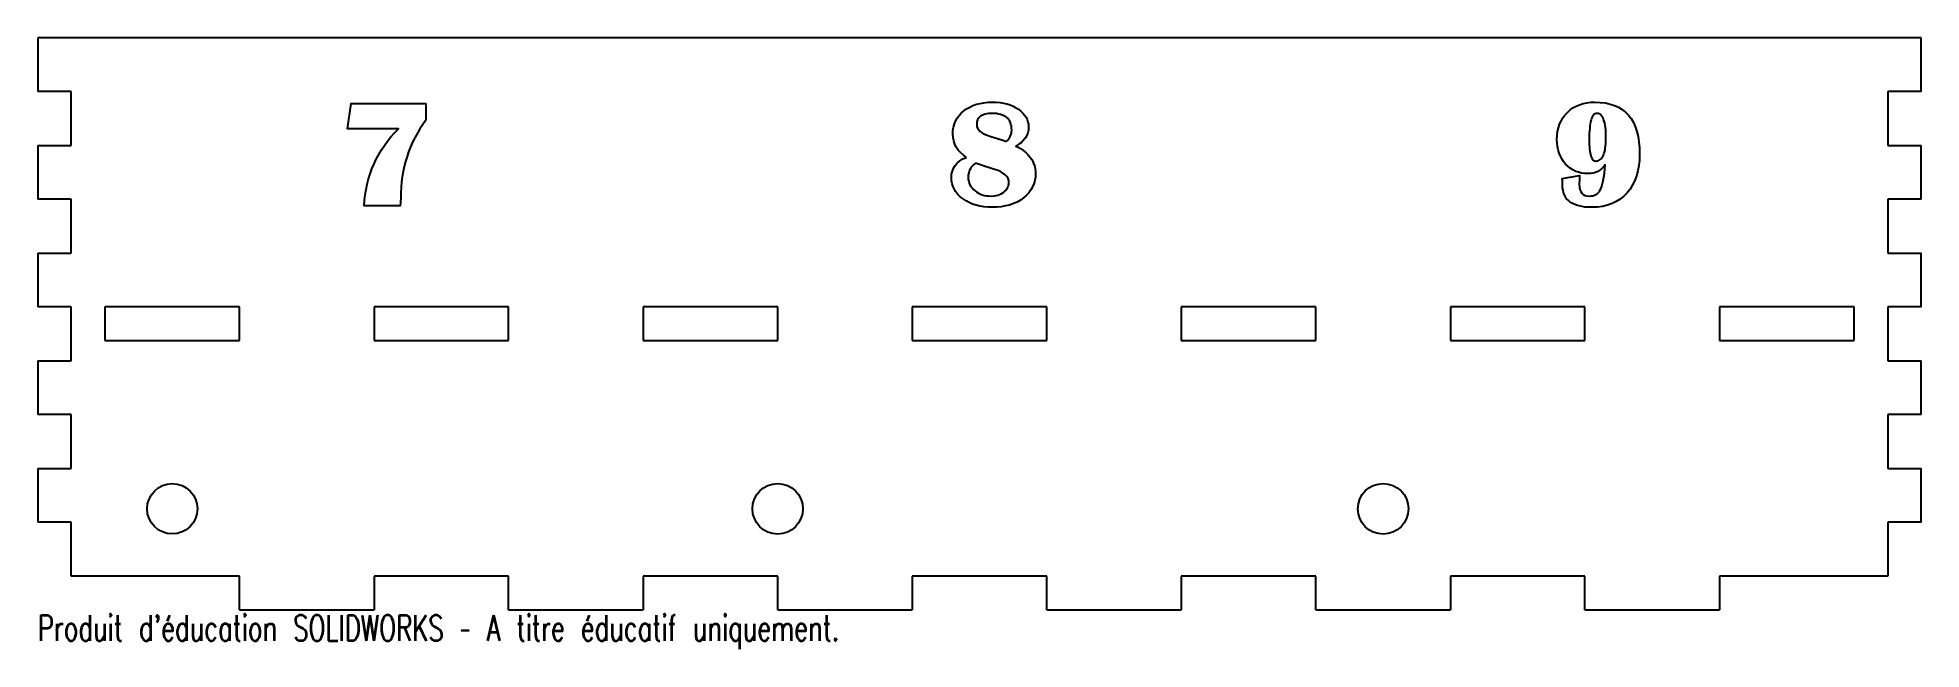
# Model space of a CAD drawing. Header units: inches. Extents: x -7 to 7, y -2.4 to 2.1.
import ezdxf

# ---------------------------------------------------------------- set-up
doc = ezdxf.new("R2010")
doc.units = ezdxf.units.IN
doc.header["$MEASUREMENT"] = 0
doc.styles.add('SLDTEXTSTYLE0', font='TXT', dxfattribs={"width": 0.7, "bigfont": 'bigfont'})

msp = doc.modelspace()

# ---------------------------------------------------------------- linework, layer by layer
at = {"color": 7, "linetype": 'Continuous', "lineweight": 25}
for p, q in [((7, 2.125), (-7, 2.125)), ((-7, 2.125), (-7, 1.725)), ((7, 1.725), (7, 2.125)), ((-6.75, 1.725), (-7, 1.725)), ((-6.75, 1.325), (-6.75, 1.725)), ((7, 1.725), (6.75, 1.725)), ((6.75, 1.725), (6.75, 1.325)), ((-7, 1.325), (-6.75, 1.325)), ((-7, 1.325), (-7, 0.925)), ((6.75, 1.325), (7, 1.325)), ((7, 0.925), (7, 1.325)), ((-6.75, 0.925), (-7, 0.925)), ((-6.75, 0.525), (-6.75, 0.925)), ((7, 0.925), (6.75, 0.925)), ((6.75, 0.925), (6.75, 0.525)), ((-7, 0.525), (-6.75, 0.525)), ((-7, 0.525), (-7, 0.125)), ((6.75, 0.525), (7, 0.525)), ((7, 0.125), (7, 0.525)), ((-6.75, 0.125), (-7, 0.125)), ((-6.75, -0.275), (-6.75, 0.125)), ((-5.5, 0.125), (-6.5, 0.125)), ((-6.5, 0.125), (-6.5, -0.125)), ((-5.5, -0.125), (-5.5, 0.125)), ((-3.5, 0.125), (-4.5, 0.125)), ((-4.5, 0.125), (-4.5, -0.125)), ((-3.5, -0.125), (-3.5, 0.125)), ((-2.5, 0.125), (-2.5, -0.125)), ((-1.5, 0.125), (-2.5, 0.125)), ((-1.5, -0.125), (-1.5, 0.125)), ((-0.5, 0.125), (-0.5, -0.125)), ((0.5, 0.125), (-0.5, 0.125)), ((0.5, -0.125), (0.5, 0.125)), ((1.5, 0.125), (1.5, -0.125)), ((2.5, 0.125), (1.5, 0.125)), ((2.5, -0.125), (2.5, 0.125)), ((3.5, 0.125), (3.5, -0.125)), ((4.5, 0.125), (3.5, 0.125)), ((4.5, -0.125), (4.5, 0.125)), ((5.5, 0.125), (5.5, -0.125)), ((6.5, 0.125), (5.5, 0.125)), ((6.5, -0.125), (6.5, 0.125)), ((7, 0.125), (6.75, 0.125)), ((6.75, 0.125), (6.75, -0.275)), ((-6.5, -0.125), (-5.5, -0.125)), ((-4.5, -0.125), (-3.5, -0.125)), ((-2.5, -0.125), (-1.5, -0.125)), ((-0.5, -0.125), (0.5, -0.125)), ((1.5, -0.125), (2.5, -0.125)), ((3.5, -0.125), (4.5, -0.125)), ((5.5, -0.125), (6.5, -0.125)), ((-7, -0.275), (-6.75, -0.275)), ((-7, -0.275), (-7, -0.675)), ((6.75, -0.275), (7, -0.275)), ((7, -0.675), (7, -0.275)), ((-6.75, -0.675), (-7, -0.675)), ((-6.75, -1.075), (-6.75, -0.675)), ((7, -0.675), (6.75, -0.675)), ((6.75, -0.675), (6.75, -1.075)), ((-7, -1.075), (-6.75, -1.075)), ((-7, -1.075), (-7, -1.475)), ((6.75, -1.075), (7, -1.075)), ((7, -1.475), (7, -1.075)), ((-6.75, -1.475), (-7, -1.475)), ((-6.75, -1.875), (-6.75, -1.475)), ((7, -1.475), (6.75, -1.475)), ((6.75, -1.475), (6.75, -1.875)), ((-5.5, -1.875), (-6.75, -1.875)), ((-5.5, -2.125), (-5.5, -1.875)), ((-3.5, -1.875), (-4.5, -1.875)), ((-4.5, -1.875), (-4.5, -2.125)), ((-3.5, -2.125), (-3.5, -1.875)), ((-1.5, -1.875), (-2.5, -1.875)), ((-2.5, -1.875), (-2.5, -2.125)), ((-1.5, -2.125), (-1.5, -1.875)), ((0.5, -1.875), (-0.5, -1.875)), ((-0.5, -1.875), (-0.5, -2.125)), ((0.5, -2.125), (0.5, -1.875)), ((2.5, -1.875), (1.5, -1.875)), ((1.5, -1.875), (1.5, -2.125)), ((2.5, -2.125), (2.5, -1.875)), ((4.5, -1.875), (3.5, -1.875)), ((3.5, -1.875), (3.5, -2.125)), ((4.5, -2.125), (4.5, -1.875)), ((5.5, -1.875), (5.5, -2.125)), ((6.75, -1.875), (5.5, -1.875)), ((-5.5, -2.125), (-4.5, -2.125)), ((-3.5, -2.125), (-2.5, -2.125)), ((-1.5, -2.125), (-0.5, -2.125)), ((0.5, -2.125), (1.5, -2.125)), ((2.5, -2.125), (3.5, -2.125)), ((4.5, -2.125), (5.5, -2.125))]:
    msp.add_line(p, q, dxfattribs=at)
at = {"color": 7, "linetype": 'Continuous', "flags": 128}
for points in [[(-4.115, 1.635), (-4.115, 1.512), (-4.115, 1.512), (-4.137, 1.48), (-4.159, 1.448), (-4.178, 1.415), (-4.197, 1.382), (-4.213, 1.348), (-4.229, 1.313), (-4.243, 1.278), (-4.255, 1.242), (-4.266, 1.205), (-4.276, 1.168), (-4.284, 1.131), (-4.29, 1.092), (-4.295, 1.053), (-4.299, 1.014), (-4.301, 0.974), (-4.302, 0.933), (-4.302, 0.933), (-4.306, 0.875), (-4.306, 0.875), (-4.574, 0.875), (-4.574, 0.875), (-4.571, 0.917), (-4.566, 0.958), (-4.559, 0.998), (-4.551, 1.038), (-4.541, 1.076), (-4.529, 1.114), (-4.516, 1.151), (-4.5, 1.187), (-4.484, 1.223), (-4.465, 1.257), (-4.445, 1.291), (-4.423, 1.324), (-4.399, 1.356), (-4.374, 1.388), (-4.347, 1.418), (-4.318, 1.448), (-4.318, 1.448), (-4.697, 1.448), (-4.697, 1.448), (-4.67, 1.635), (-4.67, 1.635), (-4.115, 1.635)], [(-0.096, 1.236), (-0.12, 1.253), (-0.141, 1.271), (-0.158, 1.29), (-0.173, 1.311), (-0.184, 1.333), (-0.192, 1.358), (-0.196, 1.383), (-0.198, 1.41), (-0.198, 1.41), (-0.197, 1.436), (-0.193, 1.46), (-0.187, 1.484), (-0.178, 1.506), (-0.166, 1.526), (-0.152, 1.546), (-0.136, 1.564), (-0.117, 1.581), (-0.096, 1.596), (-0.073, 1.609), (-0.049, 1.62), (-0.023, 1.63), (0.004, 1.637), (0.033, 1.642), (0.063, 1.645), (0.095, 1.646), (0.095, 1.646), (0.125, 1.645), (0.153, 1.643), (0.179, 1.638), (0.204, 1.633), (0.228, 1.625), (0.25, 1.616), (0.271, 1.605), (0.29, 1.593), (0.307, 1.579), (0.323, 1.565), (0.335, 1.55), (0.346, 1.534), (0.354, 1.516), (0.36, 1.498), (0.363, 1.48), (0.365, 1.46), (0.365, 1.46), (0.363, 1.438), (0.359, 1.417), (0.351, 1.398), (0.341, 1.38), (0.327, 1.363), (0.311, 1.347), (0.292, 1.333), (0.27, 1.32), (0.27, 1.32), (0.287, 1.311), (0.304, 1.301), (0.32, 1.291), (0.334, 1.28), (0.347, 1.269), (0.359, 1.257), (0.37, 1.245), (0.38, 1.232), (0.389, 1.219), (0.396, 1.205), (0.402, 1.191), (0.408, 1.177), (0.411, 1.162), (0.414, 1.147), (0.416, 1.131), (0.417, 1.115), (0.417, 1.115), (0.415, 1.088), (0.411, 1.063), (0.404, 1.039), (0.394, 1.016), (0.382, 0.994), (0.366, 0.973), (0.348, 0.953), (0.327, 0.935), (0.304, 0.919), (0.279, 0.904), (0.252, 0.892), (0.224, 0.882), (0.194, 0.875), (0.162, 0.869), (0.128, 0.866), (0.092, 0.865), (0.092, 0.865), (0.061, 0.866), (0.031, 0.868), (0.002, 0.873), (-0.026, 0.88), (-0.052, 0.889), (-0.077, 0.9), (-0.1, 0.912), (-0.122, 0.927), (-0.143, 0.943), (-0.16, 0.96), (-0.175, 0.979), (-0.187, 0.998), (-0.196, 1.018), (-0.203, 1.039), (-0.207, 1.062), (-0.208, 1.085), (-0.208, 1.085), (-0.207, 1.111), (-0.201, 1.134), (-0.193, 1.156), (-0.18, 1.176), (-0.165, 1.194), (-0.145, 1.21), (-0.123, 1.224), (-0.096, 1.236)], [(0.197, 1.353), (0.207, 1.362), (0.216, 1.372), (0.223, 1.382), (0.229, 1.392), (0.234, 1.403), (0.237, 1.415), (0.239, 1.427), (0.24, 1.439), (0.24, 1.439), (0.239, 1.454), (0.237, 1.468), (0.234, 1.481), (0.23, 1.493), (0.225, 1.504), (0.219, 1.514), (0.211, 1.524), (0.203, 1.532), (0.193, 1.539), (0.182, 1.545), (0.17, 1.55), (0.157, 1.555), (0.142, 1.558), (0.127, 1.561), (0.11, 1.562), (0.092, 1.562), (0.092, 1.562), (0.066, 1.561), (0.043, 1.557), (0.023, 1.55), (0.007, 1.541), (-0.005, 1.529), (-0.014, 1.514), (-0.019, 1.497), (-0.021, 1.477), (-0.021, 1.477), (-0.019, 1.464), (-0.014, 1.452), (-0.006, 1.44), (0.005, 1.429), (0.02, 1.419), (0.037, 1.409), (0.058, 1.4), (0.083, 1.391), (0.083, 1.391), (0.166, 1.365), (0.166, 1.365), (0.18, 1.36), (0.197, 1.353)], [(4.331, 1.079), (4.46, 1.1), (4.46, 1.1), (4.459, 1.08), (4.459, 1.063), (4.458, 1.048), (4.458, 1.035), (4.458, 1.035), (4.459, 1.014), (4.463, 0.997), (4.469, 0.982), (4.477, 0.97), (4.487, 0.96), (4.5, 0.953), (4.514, 0.949), (4.532, 0.948), (4.532, 0.948), (4.546, 0.949), (4.559, 0.951), (4.571, 0.954), (4.582, 0.959), (4.591, 0.966), (4.6, 0.974), (4.608, 0.983), (4.614, 0.994), (4.62, 1.007), (4.625, 1.023), (4.631, 1.042), (4.635, 1.064), (4.64, 1.089), (4.644, 1.117), (4.647, 1.147), (4.651, 1.181), (4.651, 1.181), (4.639, 1.165), (4.625, 1.152), (4.611, 1.14), (4.596, 1.131), (4.579, 1.124), (4.562, 1.119), (4.543, 1.116), (4.523, 1.115), (4.523, 1.115), (4.498, 1.116), (4.474, 1.119), (4.452, 1.125), (4.431, 1.132), (4.41, 1.143), (4.391, 1.155), (4.373, 1.17), (4.356, 1.186), (4.341, 1.205), (4.328, 1.225), (4.317, 1.246), (4.308, 1.268), (4.301, 1.292), (4.296, 1.316), (4.293, 1.342), (4.292, 1.369), (4.292, 1.369), (4.293, 1.4), (4.297, 1.429), (4.303, 1.456), (4.311, 1.482), (4.322, 1.506), (4.335, 1.529), (4.351, 1.55), (4.369, 1.57), (4.389, 1.588), (4.411, 1.603), (4.435, 1.616), (4.459, 1.627), (4.486, 1.635), (4.513, 1.641), (4.543, 1.645), (4.574, 1.646), (4.574, 1.646), (4.614, 1.644), (4.652, 1.64), (4.687, 1.632), (4.719, 1.622), (4.749, 1.608), (4.776, 1.592), (4.801, 1.572), (4.823, 1.549), (4.843, 1.524), (4.86, 1.495), (4.874, 1.464), (4.885, 1.429), (4.895, 1.391), (4.901, 1.351), (4.905, 1.307), (4.906, 1.26), (4.906, 1.26), (4.905, 1.216), (4.9, 1.175), (4.893, 1.135), (4.883, 1.098), (4.87, 1.063), (4.854, 1.031), (4.835, 1), (4.813, 0.972), (4.788, 0.947), (4.762, 0.925), (4.732, 0.907), (4.701, 0.892), (4.667, 0.88), (4.631, 0.871), (4.592, 0.866), (4.552, 0.865), (4.552, 0.865), (4.525, 0.865), (4.5, 0.867), (4.478, 0.87), (4.456, 0.875), (4.437, 0.881), (4.419, 0.888), (4.403, 0.896), (4.388, 0.906), (4.375, 0.917), (4.364, 0.929), (4.355, 0.943), (4.347, 0.958), (4.341, 0.974), (4.337, 0.991), (4.334, 1.01), (4.333, 1.03), (4.333, 1.03), (4.333, 1.038), (4.333, 1.049), (4.332, 1.062), (4.331, 1.079)], [(4.589, 1.562), (4.582, 1.562), (4.575, 1.559), (4.569, 1.556), (4.564, 1.55), (4.558, 1.543), (4.554, 1.535), (4.549, 1.525), (4.546, 1.514), (4.542, 1.5), (4.539, 1.486), (4.537, 1.47), (4.535, 1.452), (4.533, 1.433), (4.532, 1.412), (4.531, 1.39), (4.531, 1.366), (4.531, 1.366), (4.531, 1.347), (4.532, 1.329), (4.533, 1.312), (4.534, 1.297), (4.536, 1.283), (4.538, 1.27), (4.54, 1.258), (4.543, 1.248), (4.546, 1.239), (4.55, 1.23), (4.554, 1.224), (4.558, 1.218), (4.563, 1.214), (4.568, 1.211), (4.573, 1.209), (4.579, 1.208), (4.579, 1.208), (4.588, 1.209), (4.597, 1.211), (4.605, 1.214), (4.613, 1.219), (4.62, 1.225), (4.626, 1.232), (4.632, 1.241), (4.637, 1.251), (4.641, 1.262), (4.645, 1.275), (4.649, 1.289), (4.651, 1.304), (4.653, 1.321), (4.655, 1.339), (4.656, 1.358), (4.656, 1.379), (4.656, 1.379), (4.656, 1.401), (4.655, 1.422), (4.654, 1.441), (4.652, 1.459), (4.65, 1.476), (4.647, 1.491), (4.643, 1.504), (4.639, 1.517), (4.635, 1.527), (4.63, 1.537), (4.624, 1.545), (4.618, 1.551), (4.612, 1.556), (4.605, 1.56), (4.597, 1.562), (4.589, 1.562)], [(-0.029, 1.194), (-0.042, 1.184), (-0.053, 1.173), (-0.062, 1.162), (-0.07, 1.149), (-0.076, 1.135), (-0.08, 1.12), (-0.083, 1.104), (-0.083, 1.087), (-0.083, 1.087), (-0.083, 1.072), (-0.08, 1.058), (-0.076, 1.045), (-0.071, 1.032), (-0.064, 1.02), (-0.055, 1.009), (-0.045, 0.998), (-0.033, 0.987), (-0.02, 0.978), (-0.007, 0.97), (0.007, 0.963), (0.021, 0.958), (0.036, 0.953), (0.052, 0.95), (0.068, 0.949), (0.085, 0.948), (0.085, 0.948), (0.112, 0.95), (0.137, 0.955), (0.16, 0.965), (0.18, 0.978), (0.189, 0.985), (0.197, 0.993), (0.204, 1.002), (0.209, 1.01), (0.213, 1.019), (0.216, 1.029), (0.218, 1.038), (0.219, 1.048), (0.219, 1.048), (0.217, 1.065), (0.212, 1.08), (0.203, 1.094), (0.19, 1.107), (0.174, 1.119), (0.155, 1.13), (0.132, 1.14), (0.105, 1.149), (0.105, 1.149), (0.075, 1.158), (0.042, 1.169), (0.007, 1.181), (-0.029, 1.194)]]:
    msp.add_lwpolyline(points, dxfattribs=at)
at = {"color": 7, "linetype": 'Continuous', "lineweight": 25}
for centre, radius in [((-6, -1.375), 0.187), ((-1.5, -1.375), 0.188), ((3, -1.375), 0.188)]:
    msp.add_circle(centre, radius, dxfattribs=at)

# ---------------------------------------------------------------- texts
at = {"color": 7, "linetype": 'Continuous', "insert": (-7, -2.165), "char_height": 0.1903, "attachment_point": 1, "style": 'SLDTEXTSTYLE0'}
msp.add_mtext("Produit d'éducation SOLIDWORKS – A titre éducatif uniquement.", dxfattribs=at)

doc.saveas('drawing.dxf')
